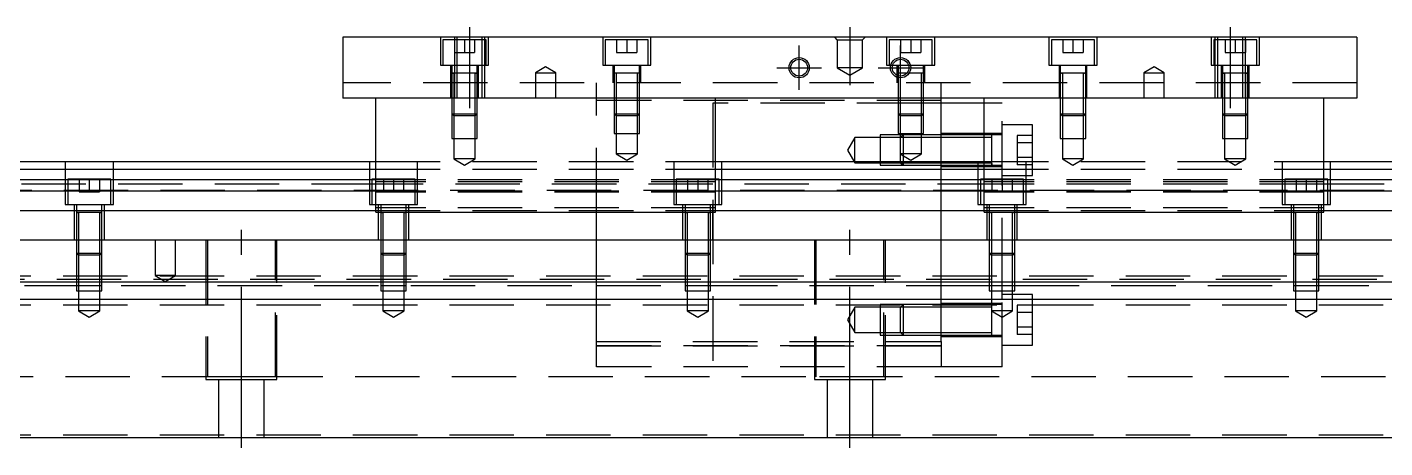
# Model space of a CAD drawing. Extents: x -20 to 1043, y -296 to 102.
# Drawn here: x 247.7 to 515.5, y -242.8 to -159.8 of the extents above; entities that cross this region are included whole.
import ezdxf

# ---------------------------------------------------------------- set-up
doc = ezdxf.new("R2010")
doc.units = 0
doc.linetypes.add('CENTER', pattern=[50.8, 31.75, -6.35, 6.35, -6.35])
doc.linetypes.add('DASHED', pattern=[19.05, 12.7, -6.35])
doc.layers.get('0').update_dxf_attribs({"linetype": 'CONTINUOUS'})
doc.layers.add('CENTER', color=1, linetype='CENTER')

msp = doc.modelspace()

# ---------------------------------------------------------------- linework, layer by layer
at = {"color": 7, "linetype": 'CONTINUOUS'}
for p, q in [((310, -161.76), (310, -173.76)), ((510, -161.76), (310, -161.76)), ((510, -161.76), (510, -173.76)), ((510, -173.76), (310, -173.76)), ((316.5, -196.26), (316.5, -173.76)), ((383.5, -196.26), (383.5, -173.76)), ((428, -186.26), (428, -173.76)), ((436.5, -196.26), (436.5, -173.76)), ((503.5, -196.26), (503.5, -173.76)), ((436.5, -174.76), (428, -174.76)), ((0, -186.26), (316.5, -186.26)), ((383.5, -186.26), (436.5, -186.26)), ((503.5, -186.26), (820, -186.26)), ((0, -187.799608), (316.5, -187.799608)), ((316.5, -189.88154), (0, -189.88154)), ((383.5, -187.799608), (436.5, -187.799608)), ((436.5, -189.88154), (383.5, -189.88154)), ((503.5, -187.799608), (820, -187.799608)), ((820, -189.88154), (503.5, -189.88154)), ((316.5, -192.096666), (0, -192.096666)), ((436.5, -192.096666), (383.5, -192.096666)), ((820, -192.096666), (503.5, -192.096666)), ((0, -195.941934), (316.5, -195.941934)), ((316.5, -196.26), (383.5, -196.26)), ((383.5, -195.941934), (436.5, -195.941934)), ((436.5, -196.26), (503.5, -196.26)), ((503.5, -195.941934), (820, -195.941934)), ((820, -201.76), (0, -201.76)), ((820, -210.06), (0, -210.06)), ((820, -213.46), (0, -213.46)), ((820, -240.76), (0, -240.76))]:
    msp.add_line(p, q, dxfattribs=at)
at = {"color": 3, "linetype": 'DASHED'}
for p, q in [((329.25, -161.76), (329.25, -167.26)), ((338.25, -162.26), (329.75, -162.26)), ((329.75, -162.26), (329.75, -167.26)), ((332, -162.26), (332, -164.76)), ((332.000006, -161.76), (332.000006, -162.26)), ((332.000006, -162.26), (332.000006, -167.26)), ((332.5, -161.76), (332.5, -173.76)), ((334, -162.26), (334, -164.76)), ((336, -162.26), (336, -164.76)), ((337.5, -173.76), (337.5, -161.76)), ((337.999994, -173.76), (337.999994, -161.76)), ((338.25, -167.26), (338.25, -162.26)), ((338.75, -167.26), (338.75, -161.76)), ((361.25, -161.76), (361.25, -167.26)), ((362.999994, -162.26), (361.75, -162.26)), ((361.75, -162.26), (361.75, -167.26)), ((370.25, -162.26), (362.999994, -162.26)), ((364, -162.26), (364, -164.76)), ((366, -162.26), (366, -164.76)), ((368, -162.26), (368, -164.76)), ((370.25, -167.26), (370.25, -162.26)), ((370.75, -167.26), (370.75, -161.76)), ((407.5, -162.26), (407, -161.76)), ((407.5, -162.26), (407.5, -167.76)), ((407.5, -162.26), (412.5, -162.26)), ((412.5, -162.26), (413, -161.76)), ((412.5, -167.76), (412.5, -162.26)), ((417.25, -161.76), (417.25, -167.26)), ((426.25, -162.26), (417.75, -162.26)), ((417.75, -162.26), (417.75, -167.26)), ((420, -162.26), (420, -164.76)), ((422, -162.26), (422, -164.76)), ((424, -162.26), (424, -164.76)), ((426.25, -167.26), (426.25, -162.26)), ((426.75, -167.26), (426.75, -161.76)), ((449.25, -161.76), (449.25, -167.26)), ((458.25, -162.26), (449.75, -162.26)), ((449.75, -162.26), (449.75, -167.26)), ((452, -162.26), (452, -164.76)), ((454, -162.26), (454, -164.76)), ((456, -162.26), (456, -164.76)), ((458.25, -167.26), (458.25, -162.26)), ((458.75, -167.26), (458.75, -161.76)), ((481.25, -161.76), (481.25, -167.26)), ((490.25, -162.26), (481.75, -162.26)), ((481.75, -162.26), (481.75, -167.26)), ((482.000006, -161.76), (482.000006, -173.76)), ((482.5, -161.76), (482.5, -173.76)), ((484, -162.26), (484, -164.76)), ((486, -162.26), (486, -164.76)), ((487.5, -173.76), (487.5, -161.76)), ((487.999994, -162.26), (487.999994, -161.76)), ((487.999994, -167.26), (487.999994, -162.26)), ((488, -162.26), (488, -164.76)), ((490.25, -167.26), (490.25, -162.26)), ((490.75, -167.26), (490.75, -161.76)), ((332, -164.76), (334, -164.76)), ((334, -164.76), (336, -164.76)), ((364, -164.76), (366, -164.76)), ((366, -164.76), (368, -164.76)), ((420, -164.76), (422, -164.76)), ((422, -164.76), (424, -164.76)), ((452, -164.76), (454, -164.76)), ((454, -164.76), (456, -164.76)), ((484, -164.76), (486, -164.76)), ((486, -164.76), (488, -164.76)), ((329.25, -167.26), (338.75, -167.26)), ((331.25, -167.26), (331.25, -173.76)), ((331.5, -167.26), (331.5, -168.86)), ((332.000006, -167.26), (332.000006, -173.76)), ((336.5, -168.86), (336.5, -167.26)), ((336.75, -173.76), (336.75, -167.26)), ((350, -167.6053), (348, -168.76)), ((352, -168.76), (350, -167.6053)), ((361.25, -167.26), (370.75, -167.26)), ((363.25, -167.26), (363.25, -170.76)), ((363.5, -167.26), (363.5, -168.86)), ((368.5, -168.86), (368.5, -167.26)), ((368.75, -170.76), (368.75, -167.26)), ((412.5, -167.76), (407.5, -167.76)), ((407.5, -167.76), (410, -169.203376)), ((410, -169.203376), (412.5, -167.76)), ((417.25, -167.26), (426.75, -167.26)), ((419.25, -167.26), (419.25, -170.76)), ((419.5, -167.26), (419.5, -168.86)), ((424.5, -168.86), (424.5, -167.26)), ((424.75, -170.76), (424.75, -167.26)), ((449.25, -167.26), (458.75, -167.26)), ((451.25, -167.26), (451.25, -173.76)), ((451.5, -167.26), (451.5, -168.86)), ((456.5, -168.86), (456.5, -167.26)), ((456.75, -173.76), (456.75, -167.26)), ((470, -167.6053), (468, -168.76)), ((472, -168.76), (470, -167.6053)), ((481.25, -167.26), (490.75, -167.26)), ((483.25, -167.26), (483.25, -173.76)), ((483.5, -167.26), (483.5, -168.86)), ((487.999994, -173.76), (487.999994, -167.26)), ((488.5, -168.86), (488.5, -167.26)), ((488.75, -173.76), (488.75, -167.26)), ((510, -170.76), (310, -170.76)), ((331.5, -168.855), (331.5, -168.86)), ((331.5, -168.86), (331.757448, -168.86)), ((331.757468, -168.86), (331.5, -168.86)), ((331.5, -168.86), (331.5, -173.75998)), ((331.5, -168.86), (331.5, -168.865)), ((336.242552, -168.86), (331.757468, -168.86)), ((331.9, -168.86), (331.9, -173.75998)), ((336.1, -173.75998), (336.1, -168.86)), ((336.5, -168.86), (336.242552, -168.86)), ((336.242602, -168.86), (336.5, -168.86)), ((336.5, -168.86), (336.5, -168.855)), ((336.5, -173.75998), (336.5, -168.86)), ((336.5, -168.865), (336.5, -168.86)), ((348, -168.76), (350, -168.76)), ((348, -168.76), (348, -173.76)), ((350, -168.76), (352, -168.76)), ((352, -173.76), (352, -168.76)), ((360, -173.76), (360, -170.76)), ((363.5, -168.855), (363.5, -168.86)), ((363.757468, -168.86), (363.5, -168.86)), ((363.5, -168.86), (363.5, -168.865)), ((363.5, -168.86), (363.5, -170.75998)), ((363.5, -170.76), (363.5, -173.76)), ((363.500006, -170.76), (363.500006, -173.76)), ((368.5, -168.86), (363.757468, -168.86)), ((363.9, -168.86), (363.9, -170.75998)), ((363.9, -170.76), (363.9, -173.76)), ((368.1, -170.75998), (368.1, -168.86)), ((368.1, -173.76), (368.1, -170.76)), ((368.499994, -173.76), (368.499994, -170.76)), ((368.5, -168.86), (368.5, -168.855)), ((368.5, -168.865), (368.5, -168.86)), ((368.5, -170.75998), (368.5, -168.86)), ((368.5, -173.76), (368.5, -170.76)), ((419.5, -168.855), (419.5, -168.86)), ((419.757468, -168.86), (419.5, -168.86)), ((419.5, -168.86), (419.5, -169.332418)), ((419.5, -168.86), (419.5, -168.865)), ((419.5, -169.332418), (419.5, -169.696492)), ((419.5, -169.696492), (419.5, -170.75998)), ((419.5, -170.76), (419.5, -176.86)), ((419.500006, -170.76), (419.500006, -176.86)), ((421.229562, -168.86), (419.757468, -168.86)), ((419.9, -168.86), (419.9, -169.406966)), ((419.9, -169.406966), (419.9, -169.757498)), ((419.9, -169.757498), (419.9, -170.75998)), ((419.9, -170.76), (419.9, -177.26)), ((421.669968, -168.86), (421.229562, -168.86)), ((421.67033, -168.86), (421.229838, -168.86)), ((424.242552, -168.86), (421.669968, -168.86)), ((424.1, -170.75998), (424.1, -168.86)), ((424.1, -173.76), (424.1, -170.76)), ((424.5, -168.86), (424.242552, -168.86)), ((424.499994, -173.76), (424.499994, -170.76)), ((424.5, -168.86), (424.5, -168.855)), ((424.5, -170.75998), (424.5, -168.86)), ((424.5, -168.865), (424.5, -168.86)), ((424.5, -173.76), (424.5, -170.76)), ((428, -173.76), (428, -170.76)), ((451.5, -168.855), (451.5, -168.86)), ((451.5, -168.86), (451.757448, -168.86)), ((451.757468, -168.86), (451.5, -168.86)), ((451.5, -168.86), (451.5, -173.75998)), ((451.5, -168.86), (451.5, -168.865)), ((456.242552, -168.86), (451.757468, -168.86)), ((451.9, -168.86), (451.9, -173.75998)), ((456.1, -173.75998), (456.1, -168.86)), ((456.5, -168.86), (456.242552, -168.86)), ((456.242602, -168.86), (456.5, -168.86)), ((456.5, -168.86), (456.5, -168.855)), ((456.5, -173.75998), (456.5, -168.86)), ((456.5, -168.865), (456.5, -168.86)), ((468, -168.76), (470, -168.76)), ((468, -168.76), (468, -173.76)), ((470, -168.76), (472, -168.76)), ((472, -173.76), (472, -168.76)), ((483.5, -168.855), (483.5, -168.86)), ((483.5, -168.86), (483.757448, -168.86)), ((483.757468, -168.86), (483.5, -168.86)), ((483.5, -168.86), (483.5, -168.865)), ((483.5, -168.86), (483.5, -173.75998)), ((488.242552, -168.86), (483.757468, -168.86)), ((483.9, -168.86), (483.9, -173.75998)), ((488.1, -173.75998), (488.1, -168.86)), ((488.5, -168.86), (488.242552, -168.86)), ((488.242602, -168.86), (488.5, -168.86)), ((488.5, -168.86), (488.5, -168.855)), ((488.5, -168.865), (488.5, -168.86)), ((488.5, -173.75998), (488.5, -168.86)), ((331.5, -173.76), (331.5, -176.86)), ((331.500006, -173.76), (331.500006, -176.860006)), ((331.9, -173.76), (331.9, -177.26)), ((336.1, -177.26), (336.1, -173.76)), ((336.499994, -176.860006), (336.499994, -173.76)), ((336.5, -176.86), (336.5, -173.76)), ((360, -196.26), (360, -173.76)), ((363.5, -173.76), (363.5, -176.86)), ((363.500006, -173.76), (363.500006, -176.860006)), ((363.9, -173.76), (363.9, -177.26)), ((368.1, -177.26), (368.1, -173.76)), ((368.499994, -176.860006), (368.499994, -173.76)), ((368.5, -176.86), (368.5, -173.76)), ((424.1, -177.26), (424.1, -173.76)), ((424.499994, -176.860006), (424.499994, -173.76)), ((424.5, -176.86), (424.5, -173.76)), ((451.5, -173.76), (451.5, -176.86)), ((451.500006, -173.76), (451.500006, -176.860006)), ((451.9, -173.76), (451.9, -177.26)), ((456.1, -177.26), (456.1, -173.76)), ((456.499994, -176.860006), (456.499994, -173.76)), ((456.5, -176.86), (456.5, -173.76)), ((483.5, -173.76), (483.5, -176.86)), ((483.500006, -173.76), (483.500006, -176.860006)), ((483.9, -173.76), (483.9, -177.26)), ((488.1, -177.26), (488.1, -173.76)), ((488.499994, -176.860006), (488.499994, -173.76)), ((488.5, -176.86), (488.5, -173.76)), ((428, -174.26), (360, -174.26)), ((383, -174.76), (383, -226.76)), ((424.1, -174.76), (383, -174.76)), ((424.5, -174.76), (424.1, -174.76)), ((428, -174.76), (424.5, -174.76)), ((440, -174.76), (436.5, -174.76)), ((440, -210.06), (440, -174.76)), ((331.5, -176.86), (336.5, -176.86)), ((331.5, -176.86), (331.9, -177.26)), ((331.500006, -176.86002), (331.500006, -181.76)), ((336.1, -177.26), (331.9, -177.26)), ((331.9, -177.26002), (331.9, -181.76)), ((336.1, -177.26), (336.5, -176.86)), ((336.1, -181.76), (336.1, -177.26002)), ((336.499994, -181.76), (336.499994, -176.86002)), ((363.5, -176.86), (368.5, -176.86)), ((363.5, -176.86), (363.9, -177.26)), ((363.500006, -176.86002), (363.500006, -180.76)), ((368.1, -177.26), (363.9, -177.26)), ((363.9, -177.26002), (363.9, -180.76)), ((368.1, -177.26), (368.5, -176.86)), ((368.1, -180.76), (368.1, -177.26002)), ((368.499994, -180.76), (368.499994, -176.86002)), ((419.5, -176.86), (424.5, -176.86)), ((419.5, -176.86), (419.9, -177.26)), ((419.500006, -176.86002), (419.500006, -180.76)), ((424.1, -177.26), (419.9, -177.26)), ((419.9, -177.26002), (419.9, -180.76)), ((424.1, -177.26), (424.5, -176.86)), ((424.1, -180.76), (424.1, -177.26002)), ((424.499994, -180.76), (424.499994, -176.86002)), ((446, -179.01), (440, -179.01)), ((446, -189.01), (446, -179.01)), ((451.5, -176.86), (456.5, -176.86)), ((451.5, -176.86), (451.9, -177.26)), ((451.500006, -176.86002), (451.500006, -181.76)), ((456.1, -177.26), (451.9, -177.26)), ((451.9, -177.26002), (451.9, -181.76)), ((456.1, -177.26), (456.5, -176.86)), ((456.1, -181.76), (456.1, -177.26002)), ((456.499994, -181.76), (456.499994, -176.86002)), ((483.5, -176.86), (488.5, -176.86)), ((483.5, -176.86), (483.9, -177.26)), ((483.500006, -176.86002), (483.500006, -181.76)), ((488.1, -177.26), (483.9, -177.26)), ((483.9, -177.26002), (483.9, -181.76)), ((488.1, -177.26), (488.5, -176.86)), ((488.1, -181.76), (488.1, -177.26002)), ((488.499994, -181.76), (488.499994, -176.86002)), ((331.500006, -181.76), (336.499994, -181.76)), ((331.9, -181.76), (331.9, -185.76)), ((336.1, -185.76), (336.1, -181.76)), ((363.500006, -180.76), (368.499994, -180.76)), ((363.9, -180.76), (363.9, -184.76)), ((368.1, -184.76), (368.1, -180.76)), ((411, -181.51), (409.556624, -184.01)), ((411, -186.51), (411, -181.51)), ((416, -181.51), (411, -181.51)), ((416, -181.010006), (416, -187.009994)), ((420.49998, -181.010006), (416, -181.010006)), ((419.99998, -181.51), (416, -181.51)), ((419.500006, -180.76), (424.499994, -180.76)), ((419.9, -180.76), (419.9, -184.76)), ((420.5, -181.01), (420, -181.51)), ((420, -186.51), (420, -181.51)), ((428, -181.51), (420, -181.51)), ((420.5, -181.01), (420.5, -187.01)), ((428, -181.01), (420.5, -181.01)), ((428, -181.010006), (420.5, -181.010006)), ((424.1, -184.76), (424.1, -180.76)), ((440, -180.76), (428, -180.76)), ((432.500006, -181.01), (428.00002, -181.01)), ((438, -181.51), (428.00002, -181.51)), ((437.499994, -181.01), (432.500006, -181.01)), ((438, -181.01), (437.499994, -181.01)), ((438, -181.01), (437.995, -181.01)), ((438, -181.359602), (438, -181.01)), ((438.005, -181.01), (438, -181.01)), ((440, -181.01), (438, -181.01)), ((438, -183.84997), (438, -181.359602)), ((443, -181.123248), (443, -182.566624)), ((446, -181.123248), (443, -181.123248)), ((451.500006, -181.76), (456.499994, -181.76)), ((451.9, -181.76), (451.9, -185.76)), ((456.1, -185.76), (456.1, -181.76)), ((483.500006, -181.76), (488.499994, -181.76)), ((483.9, -181.76), (483.9, -185.76)), ((488.1, -185.76), (488.1, -181.76)), ((409.556624, -184.01), (411, -186.51)), ((438, -184.21006), (438, -183.84997)), ((438, -186.66035), (438, -184.21006)), ((443, -182.566624), (443, -185.453376)), ((446, -182.566624), (443, -182.566624)), ((255.25, -186.26), (255.25, -194.76)), ((264.75, -194.76), (264.75, -186.26)), ((315.25, -186.26), (315.25, -194.76)), ((316.5, -186.26), (383.5, -186.26)), ((324.75, -194.76), (324.75, -186.26)), ((336.1, -185.76), (331.9, -185.76)), ((331.9, -185.76), (334, -186.972436)), ((334, -186.972436), (336.1, -185.76)), ((368.1, -184.76), (363.9, -184.76)), ((363.9, -184.76), (366, -185.972436)), ((366, -185.972436), (368.1, -184.76)), ((375.25, -186.26), (375.25, -194.76)), ((384.75, -194.76), (384.75, -186.26)), ((411, -186.51), (416, -186.51)), ((416, -186.51), (419.99998, -186.51)), ((416, -187.009994), (420.49998, -187.009994)), ((424.1, -184.76), (419.9, -184.76)), ((419.9, -184.76), (422, -185.972436)), ((420, -186.51), (420.5, -187.01)), ((420, -186.51), (428, -186.51)), ((420.5, -187.009994), (428, -187.009994)), ((420.5, -187.01), (428, -187.01)), ((422, -185.972436), (424.1, -184.76)), ((428, -196.26), (428, -186.26)), ((428, -187.26), (440, -187.26)), ((428.00002, -186.51), (438, -186.51)), ((428.00002, -187.01), (438.005, -187.01)), ((435.25, -186.26), (435.25, -194.76)), ((436.5, -186.26), (503.5, -186.26)), ((437.995, -187.01), (440, -187.01)), ((438, -187.01), (438, -186.66035)), ((438, -186.660398), (438, -187.01)), ((443, -185.453376), (443, -186.896752)), ((446, -185.453376), (443, -185.453376)), ((446, -186.896752), (443, -186.896752)), ((444.75, -194.76), (444.75, -186.26)), ((456.1, -185.76), (451.9, -185.76)), ((451.9, -185.76), (454, -186.972436)), ((454, -186.972436), (456.1, -185.76)), ((488.1, -185.76), (483.9, -185.76)), ((483.9, -185.76), (486, -186.972436)), ((486, -186.972436), (488.1, -185.76)), ((495.25, -186.26), (495.25, -194.76)), ((504.75, -194.76), (504.75, -186.26)), ((264.25, -189.76), (255.75, -189.76)), ((255.75, -189.76), (255.75, -194.76)), ((258, -189.76), (258, -192.26)), ((260, -189.76), (260, -192.26)), ((262, -189.76), (262, -192.26)), ((264.25, -194.76), (264.25, -189.76)), ((324.25, -189.76), (315.75, -189.76)), ((315.75, -189.76), (315.75, -194.76)), ((316.5, -187.799608), (383.5, -187.799608)), ((383.5, -189.88154), (316.5, -189.88154)), ((318, -189.76), (318, -192.26)), ((320, -189.76), (320, -192.26)), ((322, -189.76), (322, -192.26)), ((324.25, -194.76), (324.25, -189.76)), ((384.25, -189.76), (375.75, -189.76)), ((375.75, -189.76), (375.75, -194.76)), ((378, -189.76), (378, -192.26)), ((380, -189.76), (380, -192.26)), ((382, -189.76), (382, -192.26)), ((384.25, -194.76), (384.25, -189.76)), ((444.25, -189.76), (435.75, -189.76)), ((435.75, -189.76), (435.75, -194.76)), ((436.5, -187.799608), (503.5, -187.799608)), ((503.5, -189.88154), (436.5, -189.88154)), ((438, -189.76), (438, -192.26)), ((440, -189.01), (446, -189.01)), ((440, -189.76), (440, -192.26)), ((442, -189.76), (442, -192.26)), ((444.25, -194.76), (444.25, -189.76)), ((504.25, -189.76), (495.75, -189.76)), ((495.75, -189.76), (495.75, -194.76)), ((498, -189.76), (498, -192.26)), ((500, -189.76), (500, -192.26)), ((502, -189.76), (502, -192.26)), ((504.25, -194.76), (504.25, -189.76)), ((763, -192.01), (25, -192.01)), ((316.5, -190.76), (28, -190.76)), ((258, -192.26), (260, -192.26)), ((260, -192.26), (262, -192.26)), ((383.5, -190.28668), (316.5, -190.28668)), ((382.99998, -190.76), (316.5, -190.76)), ((383.5, -192.096666), (316.5, -192.096666)), ((383.5, -192.34), (316.5, -192.34)), ((318, -192.26), (320, -192.26)), ((320, -192.26), (322, -192.26)), ((378, -192.26), (380, -192.26)), ((380, -192.26), (382, -192.26)), ((440, -190.76), (383, -190.76)), ((503.5, -190.28668), (436.5, -190.28668)), ((503.5, -192.096666), (436.5, -192.096666)), ((503.5, -192.34), (436.5, -192.34)), ((438, -192.26), (440, -192.26)), ((440, -192.26), (442, -192.26)), ((503.5, -190.76), (440.00002, -190.76)), ((498, -192.26), (500, -192.26)), ((500, -192.26), (502, -192.26)), ((763, -190.76), (503.5, -190.76)), ((255.25, -194.76), (264.75, -194.76)), ((257, -194.76), (257, -201.76)), ((257.5, -194.76), (257.5, -196.36)), ((262.5, -196.36), (262.5, -194.76)), ((263, -201.76), (263, -194.76)), ((315.25, -194.76), (324.75, -194.76)), ((383.5, -195.437372), (316.5, -195.437372)), ((317, -194.76), (317, -201.76)), ((317.5, -194.76), (317.5, -196.36)), ((322.5, -196.36), (322.5, -194.76)), ((323, -201.76), (323, -194.76)), ((375.25, -194.76), (384.75, -194.76)), ((377, -194.76), (377, -201.76)), ((377.5, -194.76), (377.5, -196.36)), ((382.5, -196.36), (382.5, -194.76)), ((383, -201.76), (383, -194.76)), ((435.25, -194.76), (444.75, -194.76)), ((503.5, -195.437372), (436.5, -195.437372)), ((437, -194.76), (437, -201.76)), ((437.5, -194.76), (437.5, -196.36)), ((442.5, -196.36), (442.5, -194.76)), ((443, -201.76), (443, -194.76)), ((495.25, -194.76), (504.75, -194.76)), ((497, -194.76), (497, -201.76)), ((497.5, -194.76), (497.5, -196.36)), ((502.5, -196.36), (502.5, -194.76)), ((503, -201.76), (503, -194.76)), ((257.5, -196.355), (257.5, -196.36)), ((257.5, -196.36), (257.757448, -196.36)), ((257.757468, -196.36), (257.5, -196.36)), ((257.5, -196.36), (257.5, -196.365)), ((257.5, -196.36), (257.5, -201.75998)), ((262.242552, -196.36), (257.757468, -196.36)), ((257.9, -196.36), (257.9, -201.75998)), ((262.1, -201.75998), (262.1, -196.36)), ((262.5, -196.36), (262.242552, -196.36)), ((262.242602, -196.36), (262.5, -196.36)), ((262.5, -196.36), (262.5, -196.355)), ((262.5, -196.365), (262.5, -196.36)), ((262.5, -201.75998), (262.5, -196.36)), ((316.5, -195.941934), (383.5, -195.941934)), ((317.5, -196.355), (317.5, -196.36)), ((317.5, -196.36), (317.757448, -196.36)), ((317.757468, -196.36), (317.5, -196.36)), ((317.5, -196.36), (317.5, -196.365)), ((317.5, -196.36), (317.5, -201.75998)), ((322.242552, -196.36), (317.757468, -196.36)), ((317.9, -196.36), (317.9, -201.75998)), ((322.1, -201.75998), (322.1, -196.36)), ((322.5, -196.36), (322.242552, -196.36)), ((322.242602, -196.36), (322.5, -196.36)), ((322.5, -196.36), (322.5, -196.355)), ((322.5, -196.365), (322.5, -196.36)), ((322.5, -201.75998), (322.5, -196.36)), ((360, -201.76), (360, -196.26)), ((377.5, -196.355), (377.5, -196.36)), ((377.5, -196.36), (377.757448, -196.36)), ((377.757468, -196.36), (377.5, -196.36)), ((377.5, -196.36), (377.5, -196.365)), ((377.5, -196.36), (377.5, -201.75998)), ((382.242552, -196.36), (377.757468, -196.36)), ((377.9, -196.36), (377.9, -201.75998)), ((382.1, -201.75998), (382.1, -196.36)), ((382.5, -196.36), (382.242552, -196.36)), ((382.242602, -196.36), (382.5, -196.36)), ((382.5, -196.36), (382.5, -196.355)), ((382.5, -196.365), (382.5, -196.36)), ((382.5, -201.75998), (382.5, -196.36)), ((428, -201.76), (428, -196.26)), ((436.5, -195.941934), (503.5, -195.941934)), ((437.5, -196.355), (437.5, -196.36)), ((437.5, -196.36), (437.757448, -196.36)), ((437.757468, -196.36), (437.5, -196.36)), ((437.5, -196.36), (437.5, -196.365)), ((437.5, -196.36), (437.5, -201.75998)), ((442.242552, -196.36), (437.757468, -196.36)), ((437.9, -196.36), (437.9, -201.75998)), ((442.1, -201.75998), (442.1, -196.36)), ((442.5, -196.36), (442.242552, -196.36)), ((442.242602, -196.36), (442.5, -196.36)), ((442.5, -196.36), (442.5, -196.355)), ((442.5, -196.365), (442.5, -196.36)), ((442.5, -201.75998), (442.5, -196.36)), ((497.5, -196.355), (497.5, -196.36)), ((497.5, -196.36), (497.757448, -196.36)), ((497.757468, -196.36), (497.5, -196.36)), ((497.5, -196.36), (497.5, -196.365)), ((497.5, -196.36), (497.5, -201.75998)), ((502.242552, -196.36), (497.757468, -196.36)), ((497.9, -196.36), (497.9, -201.75998)), ((502.1, -201.75998), (502.1, -196.36)), ((502.5, -196.36), (502.242552, -196.36)), ((502.242602, -196.36), (502.5, -196.36)), ((502.5, -196.36), (502.5, -196.355)), ((502.5, -196.365), (502.5, -196.36)), ((502.5, -201.75998), (502.5, -196.36)), ((257.5, -201.76), (257.5, -204.36)), ((257.500006, -201.76), (257.500006, -204.360006)), ((257.9, -201.76), (257.9, -204.76)), ((262.1, -204.76), (262.1, -201.76)), ((262.499994, -204.360006), (262.499994, -201.76)), ((262.5, -204.36), (262.5, -201.76)), ((273, -201.76), (273, -208.76)), ((277, -208.76), (277, -201.76)), ((283, -201.76), (283, -229.26)), ((283.291796, -201.76), (283.291796, -228.76)), ((296.708204, -228.76), (296.708204, -201.76)), ((297, -229.26), (297, -201.76)), ((317.5, -201.76), (317.5, -204.36)), ((317.500006, -201.76), (317.500006, -204.360006)), ((317.9, -201.76), (317.9, -204.76)), ((322.1, -204.76), (322.1, -201.76)), ((322.499994, -204.360006), (322.499994, -201.76)), ((322.5, -204.36), (322.5, -201.76)), ((360, -210.06), (360, -201.76)), ((377.5, -201.76), (377.5, -204.36)), ((377.500006, -201.76), (377.500006, -204.360006)), ((377.9, -201.76), (377.9, -204.76)), ((382.1, -204.76), (382.1, -201.76)), ((382.499994, -204.360006), (382.499994, -201.76)), ((382.5, -204.36), (382.5, -201.76)), ((403, -201.76), (403, -229.26)), ((403.291796, -201.76), (403.291796, -228.76)), ((416.708204, -228.76), (416.708204, -201.76)), ((417, -229.26), (417, -201.76)), ((428, -210.06), (428, -201.76)), ((437.5, -201.76), (437.5, -204.36)), ((437.500006, -201.76), (437.500006, -204.360006)), ((437.9, -201.76), (437.9, -204.76)), ((442.1, -204.76), (442.1, -201.76)), ((442.499994, -204.360006), (442.499994, -201.76)), ((442.5, -204.36), (442.5, -201.76)), ((497.5, -201.76), (497.5, -204.36)), ((497.500006, -201.76), (497.500006, -204.360006)), ((497.9, -201.76), (497.9, -204.76)), ((502.1, -204.76), (502.1, -201.76)), ((502.499994, -204.360006), (502.499994, -201.76)), ((502.5, -204.36), (502.5, -201.76)), ((257.5, -204.36), (262.5, -204.36)), ((257.5, -204.36), (257.9, -204.76)), ((257.500006, -204.36002), (257.500006, -210.06)), ((262.1, -204.76), (257.9, -204.76)), ((257.9, -204.76002), (257.9, -211.76)), ((262.1, -204.76), (262.5, -204.36)), ((262.1, -211.76), (262.1, -204.76002)), ((262.499994, -210.06), (262.499994, -204.36002)), ((317.5, -204.36), (322.5, -204.36)), ((317.5, -204.36), (317.9, -204.76)), ((317.500006, -204.36002), (317.500006, -210.06)), ((322.1, -204.76), (317.9, -204.76)), ((317.9, -204.76002), (317.9, -211.76)), ((322.1, -204.76), (322.5, -204.36)), ((322.1, -211.76), (322.1, -204.76002)), ((322.499994, -210.06), (322.499994, -204.36002)), ((377.5, -204.36), (382.5, -204.36)), ((377.5, -204.36), (377.9, -204.76)), ((377.500006, -204.36002), (377.500006, -210.06)), ((382.1, -204.76), (377.9, -204.76)), ((377.9, -204.76002), (377.9, -211.76)), ((382.1, -204.76), (382.5, -204.36)), ((382.1, -211.76), (382.1, -204.76002)), ((382.499994, -210.06), (382.499994, -204.36002)), ((437.5, -204.36), (442.5, -204.36)), ((437.5, -204.36), (437.9, -204.76)), ((437.500006, -204.36002), (437.500006, -210.06)), ((442.1, -204.76), (437.9, -204.76)), ((437.9, -204.76002), (437.9, -211.76)), ((442.1, -204.76), (442.5, -204.36)), ((442.1, -211.76), (442.1, -204.76002)), ((442.499994, -210.06), (442.499994, -204.36002)), ((497.5, -204.36), (502.5, -204.36)), ((497.5, -204.36), (497.9, -204.76)), ((497.500006, -204.36002), (497.500006, -210.06)), ((502.1, -204.76), (497.9, -204.76)), ((497.9, -204.76002), (497.9, -211.76)), ((502.1, -204.76), (502.5, -204.36)), ((502.1, -211.76), (502.1, -204.76002)), ((502.499994, -210.06), (502.499994, -204.36002)), ((277, -208.76), (273, -208.76)), ((273, -208.76), (275, -209.9147)), ((275, -209.9147), (277, -208.76)), ((820, -208.91), (0, -208.91)), ((25, -209.51), (763, -209.51)), ((56.708204, -210.76), (360, -210.76)), ((257.500006, -210.06), (257.500006, -211.76)), ((257.500006, -210.76), (262.499994, -210.76)), ((262.499994, -211.76), (262.499994, -210.06)), ((317.500006, -210.06), (317.500006, -211.76)), ((317.500006, -210.76), (322.499994, -210.76)), ((322.499994, -211.76), (322.499994, -210.06)), ((360, -213.46), (360, -210.06)), ((360, -210.76), (382.99998, -210.76)), ((377.500006, -210.06), (377.500006, -211.76)), ((377.500006, -210.76), (382.499994, -210.76)), ((382.499994, -211.76), (382.499994, -210.06)), ((383, -210.759994), (428, -210.759994)), ((383, -210.76), (428, -210.76)), ((428, -213.46), (428, -210.06)), ((428, -210.759994), (437.500006, -210.759994)), ((428, -210.76), (437.500006, -210.76)), ((437.500006, -210.06), (437.500006, -211.76)), ((437.500006, -210.759994), (440, -210.759994)), ((437.500006, -210.76), (440, -210.76)), ((437.500006, -210.76), (442.499994, -210.76)), ((440, -211.76), (440, -210.06)), ((440.00002, -210.76), (442.499994, -210.76)), ((442.499994, -211.76), (442.499994, -210.06)), ((442.499994, -210.76), (763, -210.76)), ((497.500006, -210.06), (497.500006, -211.76)), ((497.500006, -210.76), (502.499994, -210.76)), ((502.499994, -211.76), (502.499994, -210.06)), ((257.500006, -211.76), (262.499994, -211.76)), ((257.9, -211.76), (257.9, -215.76)), ((262.1, -215.76), (262.1, -211.76)), ((317.500006, -211.76), (322.499994, -211.76)), ((317.9, -211.76), (317.9, -215.76)), ((322.1, -215.76), (322.1, -211.76)), ((360, -221.76), (360, -213.46)), ((377.500006, -211.76), (382.499994, -211.76)), ((377.9, -211.76), (377.9, -215.76)), ((382.1, -215.76), (382.1, -211.76)), ((428, -221.76), (428, -213.46)), ((437.500006, -211.76), (442.499994, -211.76)), ((437.9, -211.76), (437.9, -215.76)), ((440, -213.46), (440, -211.76)), ((446, -212.51), (440, -212.51)), ((440, -226.76), (440, -213.46)), ((442.1, -215.76), (442.1, -211.76)), ((446, -213.46), (446, -212.51)), ((446, -222.51), (446, -213.46)), ((497.500006, -211.76), (502.499994, -211.76)), ((497.9, -211.76), (497.9, -215.76)), ((502.1, -215.76), (502.1, -211.76)), ((820, -214.61), (0, -214.61)), ((262.1, -215.76), (257.9, -215.76)), ((257.9, -215.76), (260, -216.972436)), ((260, -216.972436), (262.1, -215.76)), ((322.1, -215.76), (317.9, -215.76)), ((317.9, -215.76), (320, -216.972436)), ((320, -216.972436), (322.1, -215.76)), ((382.1, -215.76), (377.9, -215.76)), ((377.9, -215.76), (380, -216.972436)), ((380, -216.972436), (382.1, -215.76)), ((411, -215.01), (409.556624, -217.51)), ((411, -220.01), (411, -215.01)), ((416, -215.01), (411, -215.01)), ((416, -214.510006), (416, -220.509994)), ((420.49998, -214.510006), (416, -214.510006)), ((419.99998, -215.01), (416, -215.01)), ((420.5, -214.51), (420, -215.01)), ((420, -220.01), (420, -215.01)), ((428, -215.01), (420, -215.01)), ((420.5, -214.51), (420.5, -220.51)), ((428, -214.51), (420.5, -214.51)), ((428, -214.510006), (420.5, -214.510006)), ((440, -214.26), (428, -214.26)), ((438, -214.51), (428.00002, -214.51)), ((438, -215.01), (428.00002, -215.01)), ((442.1, -215.76), (437.9, -215.76)), ((437.9, -215.76), (440, -216.972436)), ((438, -214.51), (437.995, -214.51)), ((440, -214.51), (438, -214.51)), ((438.005, -214.51), (438, -214.51)), ((438, -217.34997), (438, -214.61)), ((440, -216.972436), (442.1, -215.76)), ((443, -214.623248), (443, -216.066624)), ((446, -214.623248), (443, -214.623248)), ((446, -216.066624), (443, -216.066624)), ((443, -216.066624), (443, -218.953376)), ((502.1, -215.76), (497.9, -215.76)), ((497.9, -215.76), (500, -216.972436)), ((500, -216.972436), (502.1, -215.76)), ((409.556624, -217.51), (411, -220.01)), ((438, -217.71006), (438, -217.34997)), ((438, -220.16035), (438, -217.71006)), ((443, -218.953376), (443, -220.396752)), ((446, -218.953376), (443, -218.953376)), ((360, -221.76), (428, -221.76)), ((360, -226.76), (360, -221.76)), ((411, -220.01), (416, -220.01)), ((416, -220.01), (419.99998, -220.01)), ((416, -220.509994), (420.49998, -220.509994)), ((420, -220.01), (428, -220.01)), ((420, -220.01), (420.5, -220.51)), ((420.5, -220.509994), (428, -220.509994)), ((420.5, -220.51), (428, -220.51)), ((428, -220.76), (440, -220.76)), ((428, -221.76), (428, -226.76)), ((428.00002, -220.01), (438, -220.01)), ((428.00002, -220.51), (438, -220.51)), ((437.995, -220.51), (438, -220.51)), ((438, -220.51), (438, -220.16035)), ((438, -220.51), (440, -220.51)), ((438, -220.51), (438.005, -220.51)), ((446, -220.396752), (443, -220.396752)), ((360, -222.606052), (428, -222.606052)), ((428, -222.606052), (360, -222.606052)), ((440, -222.51), (446, -222.51)), ((428, -226.76), (360, -226.76)), ((440, -226.76), (428, -226.76)), ((763.291796, -228.76), (0, -228.76)), ((283, -229.26), (290, -229.26)), ((296.708204, -228.76), (283.291796, -228.76)), ((285.5, -229.26), (285.5, -240.76)), ((290, -229.26), (297, -229.26)), ((294.5, -240.76), (294.5, -229.26)), ((403, -229.26), (410, -229.26)), ((416.708204, -228.76), (403.291796, -228.76)), ((405.5, -229.26), (405.5, -240.76)), ((410, -229.26), (417, -229.26)), ((414.5, -240.76), (414.5, -229.26)), ((820, -240.26), (6.499992, -240.26))]:
    msp.add_line(p, q, dxfattribs=at)
at = {"color": 3, "linetype": 'CONTINUOUS'}
for centre in [(400, -167.76), (420, -167.76)]:
    msp.add_circle(centre, 2, dxfattribs=at)
at = {"color": 7, "linetype": 'CONTINUOUS'}
for centre in [(400, -167.76), (420, -167.76)]:
    msp.add_circle(centre, 1.65, dxfattribs=at)
at = {"layer": 'CENTER', "color": 1, "linetype": 'CENTER'}
for p, q in [((335, -159.76), (335, -175.76)), ((410, -159.76), (410, -171.203376)), ((485, -159.76), (485, -175.76)), ((400, -172.16), (400, -163.36)), ((420, -172.16), (420, -163.36)), ((395.6, -167.76), (404.4, -167.76)), ((415.6, -167.76), (424.4, -167.76)), ((290, -242.76), (290, -199.76)), ((410, -242.76), (410, -199.76))]:
    msp.add_line(p, q, dxfattribs=at)

doc.saveas('drawing.dxf')
